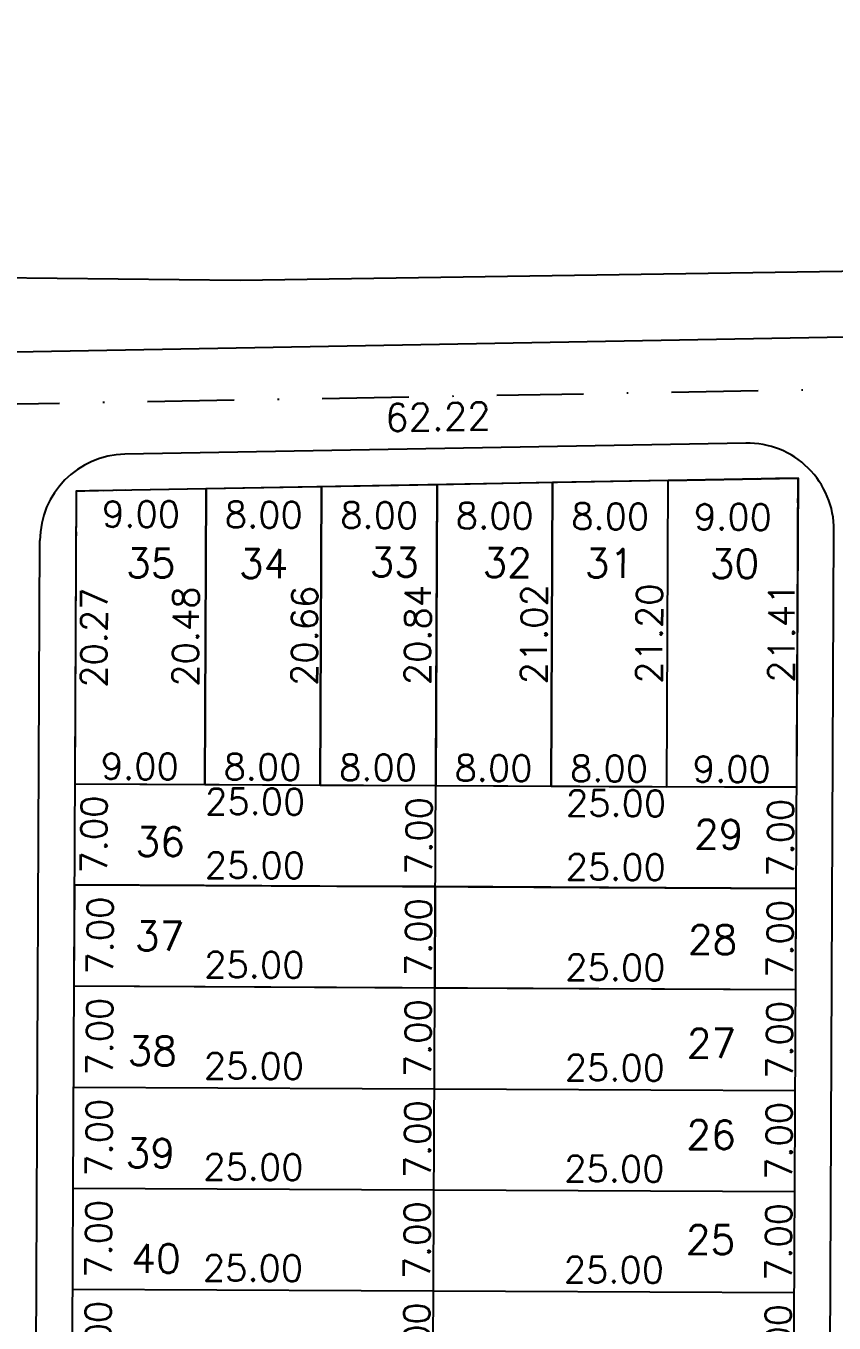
# Model space of a CAD drawing. Header units: millimetres. Extents: x -4430026 to 4783824, y 584 to 9593110.
# Drawn here: x 1815.9 to 1871.9, y 1880.7 to 1970.5 of the extents above; entities that cross this region are included whole.
import ezdxf
from ezdxf.enums import TextEntityAlignment as Align

# ---------------------------------------------------------------- set-up
doc = ezdxf.new("R2010")
doc.units = ezdxf.units.MM
for name, pattern in [('DASHDOT', [1, 0.5, -0.25, 0, -0.25]), ('HIDDEN', [0.375, 0.25, -0.125]), ('HIDDEN2', [0.1875, 0.125, -0.0625])]:
    doc.linetypes.add(name, pattern=pattern)
for name, color, linetype in [('BOUNDARY LOTES', 2, 'Continuous'), ('Calçada', 1, 'Continuous'), ('CANTOS', 9, 'HIDDEN'), ('Cota', 8, 'Continuous'), ('COTAS', 8, 'Continuous'), ('Lotes', 2, 'Continuous'), ('Numero de lotes', 5, 'Continuous'), ('POLIGONAL', 5, 'Continuous'), ('Projeção', 8, 'HIDDEN2'), ('QUADRA', 4, 'Continuous')]:
    doc.layers.add(name, color=color, linetype=linetype)
doc.styles.add('arcad1', font='romans.shx')
doc.styles.add('ROMANS', font='romans.shx')
doc.dimstyles.new('BOLA100', dxfattribs={"dimscale": 0, "dimtxt": 1.9, "dimasz": 0.18, "dimexe": 0.18, "dimexo": 0.063, "dimgap": 0, "dimtad": 1, "dimzin": 4, "dimdsep": 46, "dimtxsty": 'ROMANS', "dimcen": 0.09, "dimse1": 1, "dimse2": 1, "dimsd1": 1, "dimsd2": 1, "dimclrt": 256, "dimaunit": 1, "dimadec": 4, "dimazin": 0, "dimtfac": 1.2, "dimtix": 1, "dimtmove": 2, "dimatfit": 3, "dimfxl": 1, "dimtvp": 2, "dimtolj": 1, "dimtzin": 4, "dimarcsym": 0})
doc.dimstyles.get("Standard").update_dxf_attribs({"dimtxt": 0.18, "dimasz": 0.18, "dimexe": 0.18, "dimexo": 0.0625, "dimgap": 0.09, "dimtad": 0, "dimtih": 1, "dimtoh": 1, "dimdec": 4, "dimzin": 0, "dimdsep": 46, "dimtxsty": 'Standard', "dimcen": 0.09, "dimadec": 0, "dimazin": 0, "dimtfac": 1, "dimtdec": 4, "dimtofl": 0, "dimtmove": 0, "dimatfit": 3, "dimfxl": 1, "dimtolj": 1, "dimtzin": 0, "dimarcsym": 0})

# ---------------------------------------------------------------- blocks, each defined once
blk = doc.blocks.new('*D14574')
at = {"layer": 'DEFPOINTS', "color": 0}
for p in [(1819.113, 1883.005), (1824.509, 1882.98), (1819.08, 1876.005)]:
    blk.add_point(p, dxfattribs=at)
at = {"layer": 'Cota', "color": 41, "insert": (1820.892, 1879.497), "char_height": 1.8, "attachment_point": 5, "rotation": 89.72858, "style": 'ROMANS'}
blk.add_mtext('\\A1;7.00', dxfattribs=at)
blk = doc.blocks.new('*D14575')
at = {"layer": 'DEFPOINTS', "color": 0}
for p in [(1819.147, 1890.005), (1824.542, 1889.98), (1819.113, 1883.005)]:
    blk.add_point(p, dxfattribs=at)
at = {"layer": 'Cota', "color": 41, "insert": (1820.926, 1886.497), "char_height": 1.8, "attachment_point": 5, "rotation": 89.72858, "style": 'ROMANS'}
blk.add_mtext('\\A1;7.00', dxfattribs=at)
blk = doc.blocks.new('*D14576')
at = {"layer": 'DEFPOINTS', "color": 0}
for p in [(1819.18, 1897.005), (1824.575, 1896.979), (1819.147, 1890.005)]:
    blk.add_point(p, dxfattribs=at)
at = {"layer": 'Cota', "color": 41, "insert": (1820.959, 1893.497), "char_height": 1.8, "attachment_point": 5, "rotation": 89.72858, "style": 'ROMANS'}
blk.add_mtext('\\A1;7.00', dxfattribs=at)
blk = doc.blocks.new('*D14577')
at = {"layer": 'DEFPOINTS', "color": 0}
for p in [(1819.213, 1904.005), (1824.608, 1903.979), (1819.18, 1897.005)]:
    blk.add_point(p, dxfattribs=at)
at = {"layer": 'Cota', "color": 41, "insert": (1820.992, 1900.496), "char_height": 1.8, "attachment_point": 5, "rotation": 89.72858, "style": 'ROMANS'}
blk.add_mtext('\\A1;7.00', dxfattribs=at)
blk = doc.blocks.new('*D14578')
at = {"layer": 'DEFPOINTS', "color": 0}
for p in [(1819.246, 1911.005), (1824.642, 1910.979), (1819.213, 1904.005)]:
    blk.add_point(p, dxfattribs=at)
at = {"layer": 'Cota', "color": 41, "insert": (1821.025, 1907.496), "char_height": 1.8, "attachment_point": 5, "rotation": 89.72858, "style": 'ROMANS'}
blk.add_mtext('\\A1;7.00', dxfattribs=at)
blk = doc.blocks.new('*D14579')
at = {"layer": 'DEFPOINTS', "color": 0}
for p in [(1818.858, 1938.281), (1824.253, 1938.256), (1819.279, 1918.005)]:
    blk.add_point(p, dxfattribs=at)
at = {"layer": 'Cota', "color": 41, "insert": (1820.605, 1928.136), "char_height": 1.8, "attachment_point": 5, "rotation": 89.72858, "style": 'ROMANS'}
blk.add_mtext('\\A1;20.27', dxfattribs=at)
blk = doc.blocks.new('*D14580')
at = {"layer": 'DEFPOINTS', "color": 0}
for p in [(1819.359, 1934.858), (1828.359, 1934.815), (1828.351, 1933.067)]:
    blk.add_point(p, dxfattribs=at)
at = {"layer": 'Cota', "color": 41, "insert": (1823.868, 1936.689), "char_height": 1.8, "attachment_point": 5, "rotation": 359.72858, "style": 'ROMANS'}
blk.add_mtext('\\A1;9.00', dxfattribs=at)
blk = doc.blocks.new('*D14581')
at = {"layer": 'DEFPOINTS', "color": 0}
for p in [(1828.359, 1934.815), (1836.351, 1933.029), (1836.351, 1933.029)]:
    blk.add_point(p, dxfattribs=at)
at = {"layer": 'Cota', "color": 41, "insert": (1832.368, 1936.648), "char_height": 1.8, "attachment_point": 5, "rotation": 359.72858, "style": 'ROMANS'}
blk.add_mtext('\\A1;8.00', dxfattribs=at)
blk = doc.blocks.new('*D14582')
at = {"layer": 'DEFPOINTS', "color": 0}
for p in [(1836.351, 1933.029), (1844.35, 1932.992), (1844.35, 1932.992)]:
    blk.add_point(p, dxfattribs=at)
at = {"layer": 'Cota', "color": 41, "insert": (1840.368, 1936.61), "char_height": 1.8, "attachment_point": 5, "rotation": 359.72858, "style": 'ROMANS'}
blk.add_mtext('\\A1;8.00', dxfattribs=at)
blk = doc.blocks.new('*D14583')
at = {"layer": 'DEFPOINTS', "color": 0}
for p in [(1844.35, 1932.992), (1852.35, 1932.954), (1852.35, 1932.954)]:
    blk.add_point(p, dxfattribs=at)
at = {"layer": 'Cota', "color": 41, "insert": (1848.367, 1936.573), "char_height": 1.8, "attachment_point": 5, "rotation": 359.72858, "style": 'ROMANS'}
blk.add_mtext('\\A1;8.00', dxfattribs=at)
blk = doc.blocks.new('*D14584')
at = {"layer": 'DEFPOINTS', "color": 0}
for p in [(1852.35, 1932.954), (1860.35, 1932.916), (1860.35, 1932.916)]:
    blk.add_point(p, dxfattribs=at)
at = {"layer": 'Cota', "color": 41, "insert": (1856.367, 1936.535), "char_height": 1.8, "attachment_point": 5, "rotation": 359.72858, "style": 'ROMANS'}
blk.add_mtext('\\A1;8.00', dxfattribs=at)
blk = doc.blocks.new('*D14585')
at = {"layer": 'DEFPOINTS', "color": 0}
for p in [(1860.35, 1932.916), (1869.35, 1932.873), (1869.343, 1931.377)]:
    blk.add_point(p, dxfattribs=at)
at = {"layer": 'Cota', "color": 41, "insert": (1864.867, 1936.494), "char_height": 1.8, "attachment_point": 5, "rotation": 359.72858, "style": 'ROMANS'}
blk.add_mtext('\\A1;9.00', dxfattribs=at)
blk = doc.blocks.new('*D14586')
at = {"layer": 'DEFPOINTS', "color": 0}
for p in [(1819.277, 1917.568), (1828.277, 1917.526), (1828.268, 1915.595)]:
    blk.add_point(p, dxfattribs=at)
at = {"layer": 'Cota', "color": 41, "insert": (1823.785, 1919.216), "char_height": 1.8, "attachment_point": 5, "rotation": 359.72858, "style": 'ROMANS'}
blk.add_mtext('\\A1;9.00', dxfattribs=at)
blk = doc.blocks.new('*D14587')
at = {"layer": 'DEFPOINTS', "color": 0}
for p in [(1828.277, 1917.526), (1836.277, 1917.488), (1836.268, 1915.557)]:
    blk.add_point(p, dxfattribs=at)
at = {"layer": 'Cota', "color": 41, "insert": (1832.285, 1919.176), "char_height": 1.8, "attachment_point": 5, "rotation": 359.72858, "style": 'ROMANS'}
blk.add_mtext('\\A1;8.00', dxfattribs=at)
blk = doc.blocks.new('*D14588')
at = {"layer": 'DEFPOINTS', "color": 0}
for p in [(1836.277, 1917.488), (1844.277, 1917.45), (1844.268, 1915.519)]:
    blk.add_point(p, dxfattribs=at)
at = {"layer": 'Cota', "color": 41, "insert": (1840.285, 1919.138), "char_height": 1.8, "attachment_point": 5, "rotation": 359.72858, "style": 'ROMANS'}
blk.add_mtext('\\A1;8.00', dxfattribs=at)
blk = doc.blocks.new('*D14589')
at = {"layer": 'DEFPOINTS', "color": 0}
for p in [(1844.277, 1917.45), (1852.277, 1917.412), (1852.268, 1915.481)]:
    blk.add_point(p, dxfattribs=at)
at = {"layer": 'Cota', "color": 41, "insert": (1848.285, 1919.1), "char_height": 1.8, "attachment_point": 5, "rotation": 359.72858, "style": 'ROMANS'}
blk.add_mtext('\\A1;8.00', dxfattribs=at)
blk = doc.blocks.new('*D14590')
at = {"layer": 'DEFPOINTS', "color": 0}
for p in [(1852.277, 1917.412), (1860.277, 1917.374), (1860.267, 1915.443)]:
    blk.add_point(p, dxfattribs=at)
at = {"layer": 'Cota', "color": 41, "insert": (1856.285, 1919.062), "char_height": 1.8, "attachment_point": 5, "rotation": 359.72858, "style": 'ROMANS'}
blk.add_mtext('\\A1;8.00', dxfattribs=at)
blk = doc.blocks.new('*D14591')
at = {"layer": 'DEFPOINTS', "color": 0}
for p in [(1860.277, 1917.374), (1869.277, 1917.331), (1869.267, 1915.401)]:
    blk.add_point(p, dxfattribs=at)
at = {"layer": 'Cota', "color": 41, "insert": (1864.784, 1919.022), "char_height": 1.8, "attachment_point": 5, "rotation": 359.72858, "style": 'ROMANS'}
blk.add_mtext('\\A1;9.00', dxfattribs=at)
blk = doc.blocks.new('*D14592')
at = {"layer": 'DEFPOINTS', "color": 0}
for p in [(1819.258, 1913.474), (1844.257, 1913.355), (1844.235, 1908.704)]:
    blk.add_point(p, dxfattribs=at)
at = {"layer": 'Cota', "color": 41, "insert": (1831.753, 1912.364), "char_height": 1.8, "attachment_point": 5, "rotation": 359.72858, "style": 'ROMANS'}
blk.add_mtext('\\A1;25.00', dxfattribs=at)
blk = doc.blocks.new('*D14593')
at = {"layer": 'DEFPOINTS', "color": 0}
for p in [(1844.257, 1913.355), (1869.257, 1913.237), (1869.235, 1908.586)]:
    blk.add_point(p, dxfattribs=at)
at = {"layer": 'Cota', "color": 41, "insert": (1856.752, 1912.245), "char_height": 1.8, "attachment_point": 5, "rotation": 359.72858, "style": 'ROMANS'}
blk.add_mtext('\\A1;25.00', dxfattribs=at)
blk = doc.blocks.new('*D14594')
at = {"layer": 'DEFPOINTS', "color": 0}
for p in [(1826.602, 1938.449), (1830.602, 1938.43), (1826.505, 1917.971)]:
    blk.add_point(p, dxfattribs=at)
at = {"layer": 'Cota', "color": 41, "insert": (1826.953, 1928.208), "char_height": 1.8, "attachment_point": 5, "rotation": 89.72858, "style": 'ROMANS'}
blk.add_mtext('\\A1;20.48', dxfattribs=at)
blk = doc.blocks.new('*D14595')
at = {"layer": 'DEFPOINTS', "color": 0}
for p in [(1836.377, 1938.584), (1836.279, 1917.924), (1838.743, 1917.913)]:
    blk.add_point(p, dxfattribs=at)
at = {"layer": 'Cota', "color": 41, "insert": (1835.192, 1928.26), "char_height": 1.8, "attachment_point": 5, "rotation": 89.72858, "style": 'ROMANS'}
blk.add_mtext('\\A1;20.66', dxfattribs=at)
blk = doc.blocks.new('*D14596')
at = {"layer": 'DEFPOINTS', "color": 0}
for p in [(1844.378, 1938.728), (1844.279, 1917.886), (1846.579, 1917.875)]:
    blk.add_point(p, dxfattribs=at)
at = {"layer": 'Cota', "color": 41, "insert": (1843.029, 1928.313), "char_height": 1.8, "attachment_point": 5, "rotation": 89.72858, "style": 'ROMANS'}
blk.add_mtext('\\A1;20.84', dxfattribs=at)
blk = doc.blocks.new('*D14597')
at = {"layer": 'DEFPOINTS', "color": 0}
for p in [(1852.378, 1938.871), (1852.279, 1917.848), (1854.638, 1917.837)]:
    blk.add_point(p, dxfattribs=at)
at = {"layer": 'Cota', "color": 41, "insert": (1851.087, 1928.366), "char_height": 1.8, "attachment_point": 5, "rotation": 89.72858, "style": 'ROMANS'}
blk.add_mtext('\\A1;21.02', dxfattribs=at)
blk = doc.blocks.new('*D14598')
at = {"layer": 'DEFPOINTS', "color": 0}
for p in [(1860.379, 1939.015), (1860.279, 1917.811), (1862.622, 1917.799)]:
    blk.add_point(p, dxfattribs=at)
at = {"layer": 'Cota', "color": 41, "insert": (1859.072, 1928.419), "char_height": 1.8, "attachment_point": 5, "rotation": 89.72858, "style": 'ROMANS'}
blk.add_mtext('\\A1;21.20', dxfattribs=at)
blk = doc.blocks.new('*D14599')
at = {"layer": 'DEFPOINTS', "color": 0}
for p in [(1869.38, 1939.176), (1869.279, 1917.768), (1871.779, 1917.756)]:
    blk.add_point(p, dxfattribs=at)
at = {"layer": 'Cota', "color": 41, "insert": (1868.229, 1928.477), "char_height": 1.8, "attachment_point": 5, "rotation": 89.72858, "style": 'ROMANS'}
blk.add_mtext('\\A1;21.41', dxfattribs=at)
blk = doc.blocks.new('*D14600')
at = {"layer": 'DEFPOINTS', "color": 0}
for p in [(1844.246, 1910.886), (1844.213, 1903.887), (1846.67, 1903.875)]:
    blk.add_point(p, dxfattribs=at)
at = {"layer": 'Cota', "color": 41, "insert": (1843.087, 1907.392), "char_height": 1.8, "attachment_point": 5, "rotation": 89.72858, "style": 'ROMANS'}
blk.add_mtext('\\A1;7.00', dxfattribs=at)
blk = doc.blocks.new('*D14601')
at = {"layer": 'DEFPOINTS', "color": 0}
for p in [(1844.213, 1903.887), (1844.179, 1896.887), (1846.637, 1896.875)]:
    blk.add_point(p, dxfattribs=at)
at = {"layer": 'Cota', "color": 41, "insert": (1843.054, 1900.392), "char_height": 1.8, "attachment_point": 5, "rotation": 89.72858, "style": 'ROMANS'}
blk.add_mtext('\\A1;7.00', dxfattribs=at)
blk = doc.blocks.new('*D14602')
at = {"layer": 'DEFPOINTS', "color": 0}
for p in [(1844.179, 1896.887), (1844.146, 1889.887), (1846.604, 1889.875)]:
    blk.add_point(p, dxfattribs=at)
at = {"layer": 'Cota', "color": 41, "insert": (1843.02, 1893.392), "char_height": 1.8, "attachment_point": 5, "rotation": 89.72858, "style": 'ROMANS'}
blk.add_mtext('\\A1;7.00', dxfattribs=at)
blk = doc.blocks.new('*D14603')
at = {"layer": 'DEFPOINTS', "color": 0}
for p in [(1844.146, 1889.887), (1844.113, 1882.887), (1846.571, 1882.875)]:
    blk.add_point(p, dxfattribs=at)
at = {"layer": 'Cota', "color": 41, "insert": (1842.987, 1886.392), "char_height": 1.8, "attachment_point": 5, "rotation": 89.72858, "style": 'ROMANS'}
blk.add_mtext('\\A1;7.00', dxfattribs=at)
blk = doc.blocks.new('*D14604')
at = {"layer": 'DEFPOINTS', "color": 0}
for p in [(1844.113, 1882.887), (1844.08, 1875.887), (1846.537, 1875.875)]:
    blk.add_point(p, dxfattribs=at)
at = {"layer": 'Cota', "color": 41, "insert": (1842.954, 1879.392), "char_height": 1.8, "attachment_point": 5, "rotation": 89.72858, "style": 'ROMANS'}
blk.add_mtext('\\A1;7.00', dxfattribs=at)
blk = doc.blocks.new('*D14634')
at = {"layer": 'DEFPOINTS', "color": 0}
for p in [(1869.113, 1882.768), (1871.613, 1882.756), (1869.08, 1875.768)]:
    blk.add_point(p, dxfattribs=at)
at = {"layer": 'Cota', "color": 41, "insert": (1867.996, 1879.274), "char_height": 1.8, "attachment_point": 5, "rotation": 89.72858, "style": 'ROMANS'}
blk.add_mtext('\\A1;7.00', dxfattribs=at)
blk = doc.blocks.new('*D14635')
at = {"layer": 'DEFPOINTS', "color": 0}
for p in [(1869.146, 1889.768), (1871.646, 1889.756), (1869.113, 1882.768)]:
    blk.add_point(p, dxfattribs=at)
at = {"layer": 'Cota', "color": 41, "insert": (1868.029, 1886.273), "char_height": 1.8, "attachment_point": 5, "rotation": 89.72858, "style": 'ROMANS'}
blk.add_mtext('\\A1;7.00', dxfattribs=at)
blk = doc.blocks.new('*D14636')
at = {"layer": 'DEFPOINTS', "color": 0}
for p in [(1869.179, 1896.768), (1871.679, 1896.756), (1869.146, 1889.768)]:
    blk.add_point(p, dxfattribs=at)
at = {"layer": 'Cota', "color": 41, "insert": (1868.063, 1893.273), "char_height": 1.8, "attachment_point": 5, "rotation": 89.72858, "style": 'ROMANS'}
blk.add_mtext('\\A1;7.00', dxfattribs=at)
blk = doc.blocks.new('*D14637')
at = {"layer": 'DEFPOINTS', "color": 0}
for p in [(1869.212, 1903.768), (1871.712, 1903.756), (1869.179, 1896.768)]:
    blk.add_point(p, dxfattribs=at)
at = {"layer": 'Cota', "color": 41, "insert": (1868.096, 1900.273), "char_height": 1.8, "attachment_point": 5, "rotation": 89.72858, "style": 'ROMANS'}
blk.add_mtext('\\A1;7.00', dxfattribs=at)
blk = doc.blocks.new('*D14638')
at = {"layer": 'DEFPOINTS', "color": 0}
for p in [(1869.245, 1910.768), (1871.745, 1910.756), (1869.212, 1903.768)]:
    blk.add_point(p, dxfattribs=at)
at = {"layer": 'Cota', "color": 41, "insert": (1868.129, 1907.273), "char_height": 1.8, "attachment_point": 5, "rotation": 89.72858, "style": 'ROMANS'}
blk.add_mtext('\\A1;7.00', dxfattribs=at)
blk = doc.blocks.new('*D14639')
at = {"layer": 'DEFPOINTS', "color": 0}
for p in [(1819.225, 1906.589), (1844.225, 1906.47), (1844.203, 1901.819)]:
    blk.add_point(p, dxfattribs=at)
at = {"layer": 'Cota', "color": 41, "insert": (1831.72, 1905.479), "char_height": 1.8, "attachment_point": 5, "rotation": 359.72858, "style": 'ROMANS'}
blk.add_mtext('\\A1;25.00', dxfattribs=at)
blk = doc.blocks.new('*D14640')
at = {"layer": 'DEFPOINTS', "color": 0}
for p in [(1844.224, 1906.403), (1869.224, 1906.285), (1869.202, 1901.634)]:
    blk.add_point(p, dxfattribs=at)
at = {"layer": 'Cota', "color": 41, "insert": (1856.719, 1905.293), "char_height": 1.8, "attachment_point": 5, "rotation": 359.72858, "style": 'ROMANS'}
blk.add_mtext('\\A1;25.00', dxfattribs=at)
blk = doc.blocks.new('*D14641')
at = {"layer": 'DEFPOINTS', "color": 0}
for p in [(1819.192, 1899.576), (1844.192, 1899.457), (1844.17, 1894.806)]:
    blk.add_point(p, dxfattribs=at)
at = {"layer": 'Cota', "color": 41, "insert": (1831.687, 1898.465), "char_height": 1.8, "attachment_point": 5, "rotation": 359.72858, "style": 'ROMANS'}
blk.add_mtext('\\A1;25.00', dxfattribs=at)
blk = doc.blocks.new('*D14642')
at = {"layer": 'DEFPOINTS', "color": 0}
for p in [(1844.192, 1899.457), (1869.191, 1899.339), (1869.169, 1894.688)]:
    blk.add_point(p, dxfattribs=at)
at = {"layer": 'Cota', "color": 41, "insert": (1856.686, 1898.347), "char_height": 1.8, "attachment_point": 5, "rotation": 359.72858, "style": 'ROMANS'}
blk.add_mtext('\\A1;25.00', dxfattribs=at)
blk = doc.blocks.new('*D14643')
at = {"layer": 'DEFPOINTS', "color": 0}
for p in [(1819.159, 1892.576), (1844.158, 1892.457), (1844.136, 1887.806)]:
    blk.add_point(p, dxfattribs=at)
at = {"layer": 'Cota', "color": 41, "insert": (1831.654, 1891.465), "char_height": 1.8, "attachment_point": 5, "rotation": 359.72858, "style": 'ROMANS'}
blk.add_mtext('\\A1;25.00', dxfattribs=at)
blk = doc.blocks.new('*D14644')
at = {"layer": 'DEFPOINTS', "color": 0}
for p in [(1844.158, 1892.457), (1869.158, 1892.339), (1869.136, 1887.688)]:
    blk.add_point(p, dxfattribs=at)
at = {"layer": 'Cota', "color": 41, "insert": (1856.653, 1891.347), "char_height": 1.8, "attachment_point": 5, "rotation": 359.72858, "style": 'ROMANS'}
blk.add_mtext('\\A1;25.00', dxfattribs=at)
blk = doc.blocks.new('*D14645')
at = {"layer": 'DEFPOINTS', "color": 0}
for p in [(1819.126, 1885.576), (1844.125, 1885.457), (1844.103, 1880.806)]:
    blk.add_point(p, dxfattribs=at)
at = {"layer": 'Cota', "color": 41, "insert": (1831.62, 1884.466), "char_height": 1.8, "attachment_point": 5, "rotation": 359.72858, "style": 'ROMANS'}
blk.add_mtext('\\A1;25.00', dxfattribs=at)
blk = doc.blocks.new('*D14646')
at = {"layer": 'DEFPOINTS', "color": 0}
for p in [(1844.125, 1885.457), (1869.125, 1885.339), (1869.103, 1880.688)]:
    blk.add_point(p, dxfattribs=at)
at = {"layer": 'Cota', "color": 41, "insert": (1856.62, 1884.347), "char_height": 1.8, "attachment_point": 5, "rotation": 359.72858, "style": 'ROMANS'}
blk.add_mtext('\\A1;25.00', dxfattribs=at)
blk = doc.blocks.new('*D14090')
at = {"layer": 'DEFPOINTS', "color": 0, "linetype": 'ByBlock'}
for p in [(1875.51, 1945.387), (1813.304, 1944.271), (1875.552, 1943.045)]:
    blk.add_point(p, dxfattribs=at)
at = {"layer": 'COTAS', "linetype": 'ByBlock', "insert": (1844.431, 1943.437), "char_height": 1.9, "attachment_point": 5, "rotation": 1.02791, "style": 'ROMANS'}
blk.add_mtext('\\A1;62.22', dxfattribs=at)
blk = doc.blocks.new('*D14352')
at = {"layer": 'DEFPOINTS', "color": 0, "linetype": 'ByBlock'}
for p in [(1673.107, 1937.429), (1919.368, 1867.265), (1917.581, 1860.992)]:
    blk.add_point(p, dxfattribs=at)
at = {"layer": 'COTAS', "linetype": 'ByBlock', "insert": (1690.559, 1929.905), "char_height": 1.9, "attachment_point": 5, "rotation": 344.09698, "style": 'ROMANS'}
blk.add_mtext('\\A1;R256.05', dxfattribs=at)
blk = doc.blocks.new('*D13082')
at = {"layer": 'DEFPOINTS', "color": 0}
for p in [(1819.279, 1917.89), (1844.278, 1917.771), (1844.256, 1913.12)]:
    blk.add_point(p, dxfattribs=at)
at = {"layer": 'Cota', "color": 41, "insert": (1831.773, 1916.78), "char_height": 1.8, "attachment_point": 5, "rotation": 359.72858, "style": 'ROMANS'}
blk.add_mtext('\\A1;25.00', dxfattribs=at)
blk = doc.blocks.new('*D13083')
at = {"layer": 'DEFPOINTS', "color": 0}
for p in [(1844.278, 1917.777), (1869.278, 1917.658), (1869.256, 1913.007)]:
    blk.add_point(p, dxfattribs=at)
at = {"layer": 'Cota', "color": 41, "insert": (1856.773, 1916.667), "char_height": 1.8, "attachment_point": 5, "rotation": 359.72858, "style": 'ROMANS'}
blk.add_mtext('\\A1;25.00', dxfattribs=at)
blk = doc.blocks.new('*D13084')
at = {"layer": 'DEFPOINTS', "color": 0}
for p in [(1844.279, 1917.886), (1844.246, 1910.886), (1846.703, 1910.875)]:
    blk.add_point(p, dxfattribs=at)
at = {"layer": 'Cota', "color": 41, "insert": (1843.12, 1914.392), "char_height": 1.8, "attachment_point": 5, "rotation": 89.72858, "style": 'ROMANS'}
blk.add_mtext('\\A1;7.00', dxfattribs=at)
blk = doc.blocks.new('*D13085')
at = {"layer": 'DEFPOINTS', "color": 0}
for p in [(1822.319, 1917.99), (1824.215, 1917.981), (1822.285, 1910.99)]:
    blk.add_point(p, dxfattribs=at)
at = {"layer": 'Cota', "color": 41, "insert": (1820.599, 1914.498), "char_height": 1.8, "attachment_point": 5, "rotation": 89.72858, "style": 'ROMANS'}
blk.add_mtext('\\A1;7.00', dxfattribs=at)
blk = doc.blocks.new('*D13086')
at = {"layer": 'DEFPOINTS', "color": 0}
for p in [(1867.962, 1917.774), (1871.779, 1917.756), (1867.929, 1910.774)]:
    blk.add_point(p, dxfattribs=at)
at = {"layer": 'Cota', "color": 41, "insert": (1868.162, 1914.273), "char_height": 1.8, "attachment_point": 5, "rotation": 89.72858, "style": 'ROMANS'}
blk.add_mtext('\\A1;7.00', dxfattribs=at)

msp = doc.modelspace()

# ---------------------------------------------------------------- linework, layer by layer
at = {"layer": 'BOUNDARY LOTES', "elevation": 2.439}
for points in [[(1860.379, 1939.015), (1852.378, 1938.871), (1852.279, 1917.848), (1860.279, 1917.811), (1860.379, 1939.015)], [(1869.38, 1939.176), (1869.279, 1917.768), (1860.279, 1917.811), (1860.379, 1939.015), (1869.38, 1939.176)], [(1828.376, 1938.44), (1819.375, 1938.279), (1819.279, 1918.005), (1828.279, 1917.962), (1828.376, 1938.44)], [(1836.377, 1938.584), (1828.376, 1938.44), (1828.279, 1917.962), (1836.279, 1917.924), (1836.377, 1938.584)], [(1844.378, 1938.728), (1836.377, 1938.584), (1836.279, 1917.924), (1844.279, 1917.886), (1844.378, 1938.728)], [(1852.378, 1938.871), (1844.378, 1938.728), (1844.279, 1917.886), (1852.279, 1917.848), (1852.378, 1938.871)]]:
    msp.add_lwpolyline(points, dxfattribs=at)
for points in [[(1844.246, 1910.886), (1836.246, 1910.924), (1828.246, 1910.962), (1819.246, 1911.005), (1819.213, 1904.005), (1844.213, 1903.887)], [(1869.245, 1910.768), (1860.246, 1910.811), (1852.246, 1910.849), (1844.246, 1910.886), (1844.213, 1903.887), (1869.212, 1903.768)]]:
    msp.add_lwpolyline(points, close=True, dxfattribs=at)
at = {"layer": 'Calçada'}
for p, q in [((3074.748, 1970.505, 2.439), (1674.495, 1945.381, 2.439)), ((1865.755, 1941.612, 2.439), (1822.751, 1940.84, 2.439)), ((1870.926, 1737.71, 2.439), (1871.863, 1935.584, 2.439)), ((1815.926, 1737.971, 2.439), (1816.859, 1934.869, 2.439))]:
    msp.add_line(p, q, dxfattribs=at)
for centre, start, end in [((1865.863, 1935.613, 2.439), 359.72858, 91.02791), ((1822.859, 1934.841, 2.439), 91.02791, 179.72858)]:
    msp.add_arc(centre, 6, start, end, dxfattribs=at)
at = {"layer": 'CANTOS', "ltscale": 2.5, "elevation": 2.439}
for points in [[(1869.363, 1935.596), (1869.38, 1939.176), (1865.8, 1939.112)], [(1822.796, 1938.34), (1819.375, 1938.279), (1819.359, 1934.858)]]:
    msp.add_lwpolyline(points, dxfattribs=at)
at = {"layer": 'Lotes'}
for p, q in [((1860.279, 1917.811, 2.439), (1860.379, 1939.015, 2.439)), ((1828.279, 1917.962, 2.439), (1828.376, 1938.44, 2.439)), ((1836.279, 1917.924, 2.439), (1836.377, 1938.584, 2.439)), ((1843.409, 1734.341, 2.439), (1844.378, 1938.728, 2.439)), ((1852.279, 1917.848, 2.439), (1852.378, 1938.871, 2.439)), ((1819.279, 1918.005, 2.439), (1869.279, 1917.768, 2.439)), ((1819.246, 1911.005, 2.439), (1869.245, 1910.768, 2.439)), ((1819.213, 1904.005, 2.439), (1869.212, 1903.768, 2.439)), ((1819.18, 1897.005, 2.439), (1869.179, 1896.768, 2.439)), ((1819.147, 1890.005, 2.439), (1869.146, 1889.768, 2.439)), ((1819.113, 1883.005, 2.439), (1869.113, 1882.768, 2.439))]:
    msp.add_line(p, q, dxfattribs=at)
at = {"layer": 'POLIGONAL', "linetype": 'ByBlock'}
for p, q in [((2143.464, 1957.557, 2.439), (1830.733, 1952.879, 2.439)), ((2143.464, 1957.557, 2.439), (1830.733, 1952.879, 2.439)), ((1830.733, 1952.879, 2.439), (1682.84, 1954.479, 2.439)), ((1830.733, 1952.879, 2.439), (1682.84, 1954.479, 2.439))]:
    msp.add_line(p, q, dxfattribs=at)
at = {"layer": 'Projeção', "linetype": 'DASHDOT', "ltscale": 12}
msp.add_line((3076.423, 1966.934, 2.439), (1675.686, 1941.802, 2.439), dxfattribs=at)
at = {"layer": 'QUADRA', "linetype": 'ByBlock', "elevation": 2.439}
msp.add_lwpolyline([(1868.409, 1734.222), (1869.38, 1939.176), (1819.375, 1938.279), (1818.41, 1734.459), (1868.409, 1734.222)], close=True, dxfattribs=at)

# ---------------------------------------------------------------- texts
at = {"layer": 'Numero de lotes', "style": 'arcad1'}
for s, p in [('35', (1824.539, 1933.296, 2.439)), ('34', (1832.359, 1933.259, 2.439)), ('33', (1841.41, 1933.361, 2.439)), ('32', (1849.23, 1933.324, 2.439)), ('31', (1856.31, 1933.29, 2.439)), ('30', (1864.975, 1933.249, 2.439)), ('36', (1825.188, 1914.004, 2.439)), ('29', (1863.888, 1914.516, 2.439)), ('37', (1825.157, 1907.46, 2.439)), ('28', (1863.46, 1907.219, 2.439)), ('38', (1824.645, 1899.507, 2.439)), ('27', (1863.383, 1900.036, 2.439)), ('26', (1863.353, 1893.703, 2.439)), ('39', (1824.51, 1892.429, 2.439)), ('25', (1863.318, 1886.435, 2.439)), ('40', (1824.901, 1885.131, 2.439))]:
    msp.add_text(s, height=2, rotation=359.72858, dxfattribs=at).set_placement(p, align=Align.MIDDLE_CENTER)

# ---------------------------------------------------------------- dimensions: what is measured, and where the dimension line sits
at = {"layer": 'Cota'}
for p1, p2, distance, picture, middle in [((1860.379, 1939.015, 2.439), (1860.279, 1917.811, 2.439), 2.343, '*D14598', (1859.072, 1928.419, 2.439)), ((1869.38, 1939.176, 2.439), (1869.279, 1917.768, 2.439), 2.5, '*D14599', (1868.229, 1928.477, 2.439)), ((1826.505, 1917.971, 2.439), (1826.602, 1938.449, 2.439), -4, '*D14594', (1826.953, 1928.208, 2.439)), ((1836.377, 1938.584, 2.439), (1836.279, 1917.924, 2.439), 2.464, '*D14595', (1835.192, 1928.26, 2.439)), ((1844.378, 1938.728, 2.439), (1844.279, 1917.886, 2.439), 2.301, '*D14596', (1843.029, 1928.313, 2.439)), ((1852.378, 1938.871, 2.439), (1852.279, 1917.848, 2.439), 2.359, '*D14597', (1851.087, 1928.366, 2.439)), ((1819.359, 1934.858, 2.439), (1828.359, 1934.815, 2.439), -1.748, '*D14580', (1823.868, 1936.689, 2.439)), ((1819.277, 1917.568, 2.439), (1828.277, 1917.526, 2.439), -1.931, '*D14586', (1823.785, 1919.216, 2.439)), ((1819.279, 1917.89, 2.439), (1844.278, 1917.771, 2.439), -4.651, '*D13082', (1831.773, 1916.78, 2.439)), ((1822.285, 1910.99, 2.439), (1822.319, 1917.99, 2.439), -1.897, '*D13085', (1820.599, 1914.498, 2.439)), ((1844.279, 1917.886, 2.439), (1844.246, 1910.886, 2.439), 2.458, '*D13084', (1843.12, 1914.392, 2.439)), ((1867.929, 1910.774, 2.439), (1867.962, 1917.774, 2.439), -3.817, '*D13086', (1868.162, 1914.273, 2.439)), ((1819.258, 1913.474, 2.439), (1844.257, 1913.355, 2.439), -4.651, '*D14592', (1831.753, 1912.364, 2.439)), ((1844.246, 1910.886, 2.439), (1844.213, 1903.887, 2.439), 2.458, '*D14600', (1843.087, 1907.392, 2.439)), ((1819.225, 1906.589, 2.439), (1844.225, 1906.47, 2.439), -4.651, '*D14639', (1831.72, 1905.479, 2.439)), ((1819.192, 1899.576, 2.439), (1844.192, 1899.457, 2.439), -4.651, '*D14641', (1831.687, 1898.465, 2.439)), ((1819.159, 1892.576, 2.439), (1844.158, 1892.457, 2.439), -4.651, '*D14643', (1831.654, 1891.465, 2.439)), ((1819.126, 1885.576, 2.439), (1844.125, 1885.457, 2.439), -4.651, '*D14645', (1831.62, 1884.466, 2.439))]:
    dim = msp.add_aligned_dim(p1=p1, p2=p2, distance=distance, dimstyle='Standard', override={"dimtxt": 1.8, "dimexo": 0.063, "dimgap": 0, "dimtih": 0, "dimtoh": 0, "dimdec": 2, "dimzin": 4, "dimtxsty": 'ROMANS', "dimse1": 1, "dimse2": 1, "dimsd1": 1, "dimsd2": 1, "dimclrt": 41, "dimtfac": 1.2, "dimtdec": 2, "dimtix": 1, "dimtofl": 1, "dimtmove": 2, "dimfxl": 0.18, "dimfxlon": 1, "dimtvp": 2, "dimtzin": 4}, dxfattribs=at)
    dim.commit()
    dim.dimension.update_dxf_attribs({"geometry": picture, "text_midpoint": middle})
for base, p1, p2, angle, picture, middle in [((1824.253, 1938.256, 2.439), (1819.279, 1918.005, 2.439), (1818.858, 1938.281, 2.439), 269.72858, '*D14579', (1820.605, 1928.136, 2.439)), ((1836.351, 1933.029, 2.439), (1828.359, 1934.815, 2.439), (1836.351, 1933.029, 2.439), 179.72858, '*D14581', (1832.368, 1936.648, 2.439)), ((1844.35, 1932.992, 2.439), (1836.351, 1933.029, 2.439), (1844.35, 1932.992, 2.439), 179.72858, '*D14582', (1840.368, 1936.61, 2.439)), ((1852.35, 1932.954, 2.439), (1844.35, 1932.992, 2.439), (1852.35, 1932.954, 2.439), 179.72858, '*D14583', (1848.367, 1936.573, 2.439)), ((1860.35, 1932.916, 2.439), (1852.35, 1932.954, 2.439), (1860.35, 1932.916, 2.439), 179.72858, '*D14584', (1856.367, 1936.535, 2.439)), ((1869.35, 1932.873, 2.439), (1860.35, 1932.916, 2.439), (1869.343, 1931.377, 2.439), 179.72858, '*D14585', (1864.867, 1936.494, 2.439)), ((1836.268, 1915.557, 2.439), (1828.277, 1917.526, 2.439), (1836.277, 1917.488, 2.439), 179.72858, '*D14587', (1832.285, 1919.176, 2.439)), ((1844.268, 1915.519, 2.439), (1836.277, 1917.488, 2.439), (1844.277, 1917.45, 2.439), 179.72858, '*D14588', (1840.285, 1919.138, 2.439)), ((1852.268, 1915.481, 2.439), (1844.277, 1917.45, 2.439), (1852.277, 1917.412, 2.439), 179.72858, '*D14589', (1848.285, 1919.1, 2.439)), ((1860.267, 1915.443, 2.439), (1852.277, 1917.412, 2.439), (1860.277, 1917.374, 2.439), 179.72858, '*D14590', (1856.285, 1919.062, 2.439)), ((1869.267, 1915.401, 2.439), (1860.277, 1917.374, 2.439), (1869.277, 1917.331, 2.439), 179.72858, '*D14591', (1864.784, 1919.022, 2.439)), ((1869.256, 1913.007, 2.439), (1844.278, 1917.777, 2.439), (1869.278, 1917.658, 2.439), 179.72858, '*D13083', (1856.773, 1916.667, 2.439)), ((1869.235, 1908.586, 2.439), (1844.257, 1913.355, 2.439), (1869.257, 1913.237, 2.439), 179.72858, '*D14593', (1856.752, 1912.245, 2.439)), ((1824.642, 1910.979, 2.439), (1819.213, 1904.005, 2.439), (1819.246, 1911.005, 2.439), 269.72858, '*D14578', (1821.025, 1907.496, 2.439)), ((1871.745, 1910.756, 2.439), (1869.212, 1903.768, 2.439), (1869.245, 1910.768, 2.439), 269.72858, '*D14638', (1868.129, 1907.273, 2.439)), ((1869.202, 1901.634, 2.439), (1844.224, 1906.403, 2.439), (1869.224, 1906.285, 2.439), 179.72858, '*D14640', (1856.719, 1905.293, 2.439)), ((1824.608, 1903.979, 2.439), (1819.18, 1897.005, 2.439), (1819.213, 1904.005, 2.439), 269.72858, '*D14577', (1820.992, 1900.496, 2.439)), ((1846.637, 1896.875, 2.439), (1844.213, 1903.887, 2.439), (1844.179, 1896.887, 2.439), 89.72858, '*D14601', (1843.054, 1900.392, 2.439)), ((1871.712, 1903.756, 2.439), (1869.179, 1896.768, 2.439), (1869.212, 1903.768, 2.439), 269.72858, '*D14637', (1868.096, 1900.273, 2.439)), ((1869.169, 1894.688, 2.439), (1844.192, 1899.457, 2.439), (1869.191, 1899.339, 2.439), 179.72858, '*D14642', (1856.686, 1898.347, 2.439)), ((1824.575, 1896.979, 2.439), (1819.147, 1890.005, 2.439), (1819.18, 1897.005, 2.439), 269.72858, '*D14576', (1820.959, 1893.497, 2.439)), ((1846.604, 1889.875, 2.439), (1844.179, 1896.887, 2.439), (1844.146, 1889.887, 2.439), 89.72858, '*D14602', (1843.02, 1893.392, 2.439)), ((1871.679, 1896.756, 2.439), (1869.146, 1889.768, 2.439), (1869.179, 1896.768, 2.439), 269.72858, '*D14636', (1868.063, 1893.273, 2.439)), ((1869.136, 1887.688, 2.439), (1844.158, 1892.457, 2.439), (1869.158, 1892.339, 2.439), 179.72858, '*D14644', (1856.653, 1891.347, 2.439)), ((1824.542, 1889.98, 2.439), (1819.113, 1883.005, 2.439), (1819.147, 1890.005, 2.439), 269.72858, '*D14575', (1820.926, 1886.497, 2.439)), ((1846.571, 1882.875, 2.439), (1844.146, 1889.887, 2.439), (1844.113, 1882.887, 2.439), 89.72858, '*D14603', (1842.987, 1886.392, 2.439)), ((1871.646, 1889.756, 2.439), (1869.113, 1882.768, 2.439), (1869.146, 1889.768, 2.439), 269.72858, '*D14635', (1868.029, 1886.273, 2.439)), ((1869.103, 1880.688, 2.439), (1844.125, 1885.457, 2.439), (1869.125, 1885.339, 2.439), 179.72858, '*D14646', (1856.62, 1884.347, 2.439)), ((1824.509, 1882.98, 2.439), (1819.08, 1876.005, 2.439), (1819.113, 1883.005, 2.439), 269.72858, '*D14574', (1820.892, 1879.497, 2.439)), ((1846.537, 1875.875, 2.439), (1844.113, 1882.887, 2.439), (1844.08, 1875.887, 2.439), 89.72858, '*D14604', (1842.954, 1879.392, 2.439)), ((1871.613, 1882.756, 2.439), (1869.08, 1875.768, 2.439), (1869.113, 1882.768, 2.439), 269.72858, '*D14634', (1867.996, 1879.274, 2.439))]:
    dim = msp.add_linear_dim(base=base, p1=p1, p2=p2, angle=angle, dimstyle='Standard', override={"dimtxt": 1.8, "dimexo": 0.063, "dimgap": 0, "dimtih": 0, "dimtoh": 0, "dimdec": 2, "dimzin": 4, "dimtxsty": 'ROMANS', "dimse1": 1, "dimse2": 1, "dimsd1": 1, "dimsd2": 1, "dimclrt": 41, "dimtfac": 1.2, "dimtdec": 2, "dimtix": 1, "dimtofl": 1, "dimtmove": 2, "dimfxl": 0.18, "dimfxlon": 1, "dimtvp": 2, "dimtzin": 4}, dxfattribs=at)
    dim.commit()
    dim.dimension.update_dxf_attribs({"geometry": picture, "text_midpoint": middle})
at = {"layer": 'COTAS', "linetype": 'ByBlock'}
dim = msp.add_aligned_dim(p1=(1813.304, 1944.271, 2.439), p2=(1875.51, 1945.387, 2.439), distance=-2.342, dimstyle='BOLA100', override={"dimscale": 1, "dimfxl": 0.18}, dxfattribs=at)
dim.commit()
dim.dimension.update_dxf_attribs({"geometry": '*D14090', "text_midpoint": (1844.431, 1943.437, 2.439)})
dim = msp.add_linear_dim(base=(1917.581, 1860.992, 2.439), p1=(1673.107, 1937.429, 2.439), p2=(1919.368, 1867.265, 2.439), angle=344.09698, text='R256.05', dimstyle='BOLA100', override={"dimscale": 1, "dimfxl": 0.18}, dxfattribs=at)
dim.commit()
dim.dimension.update_dxf_attribs({"geometry": '*D14352', "text_midpoint": (1690.559, 1929.905, 2.439), "dimtype": 161})

doc.saveas('drawing.dxf')
